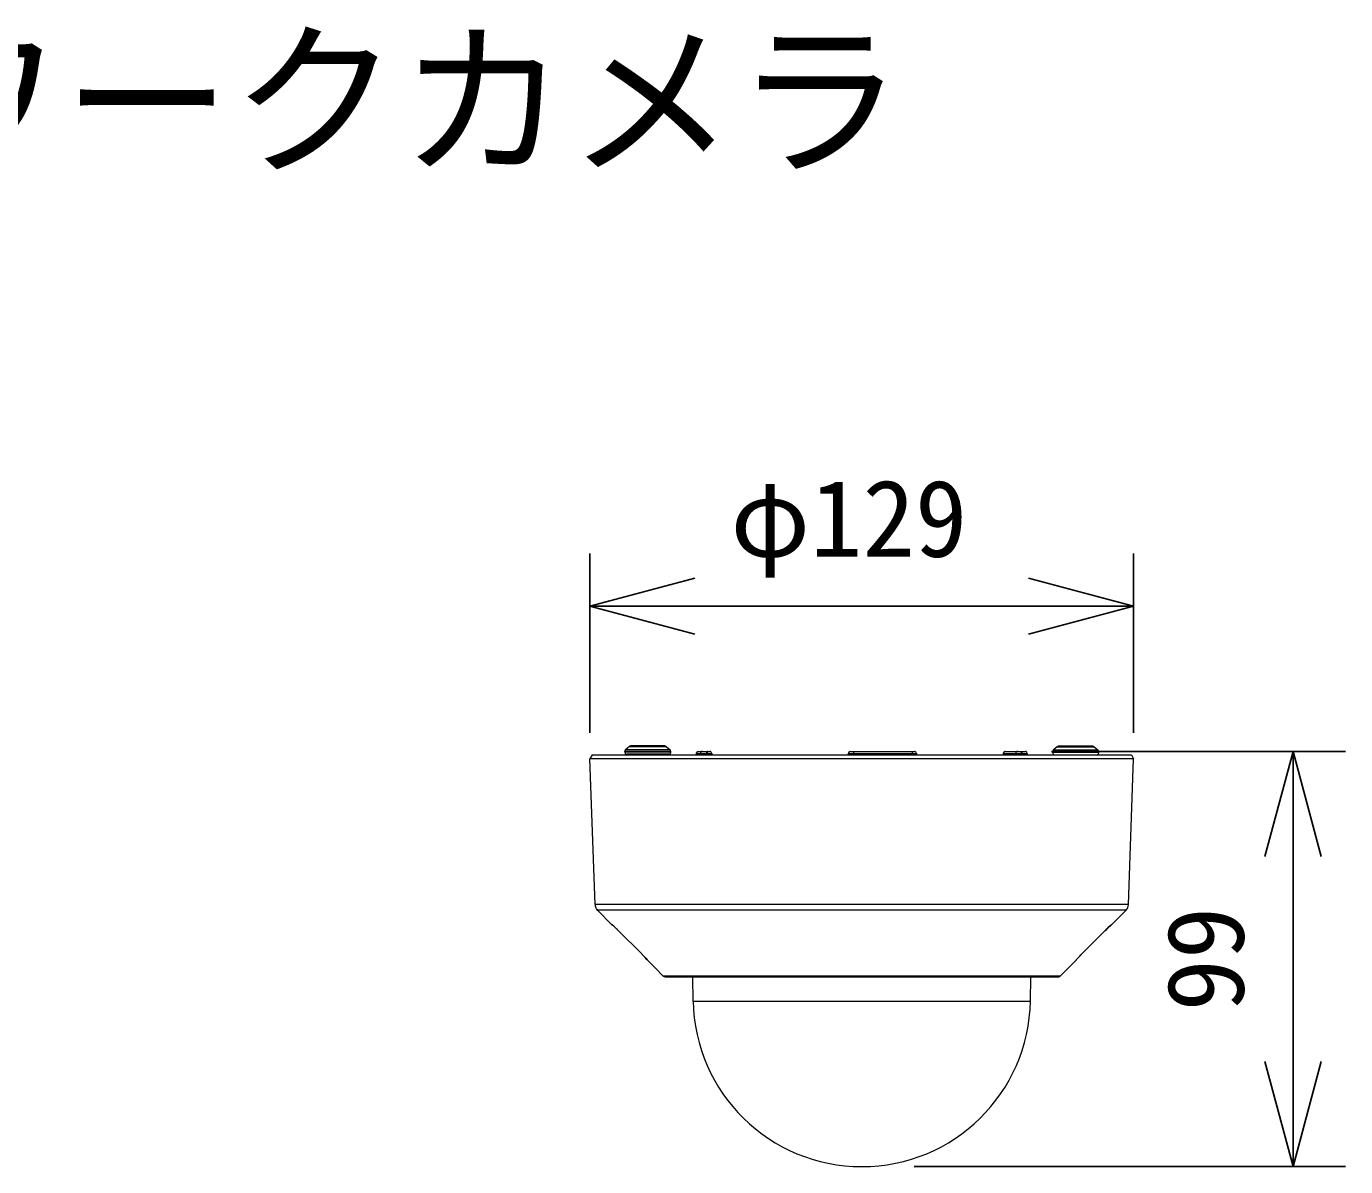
# Model space of a CAD drawing. Units: millimetres, scale not verified. Extents: x -62 to 63, y -56 to 57.
# Drawn here: x -20.36 to 11.04, y 29.6 to 56.74 of the extents above; entities that cross this region are included whole.
import ezdxf
from ezdxf.enums import TextEntityAlignment as Align

# ---------------------------------------------------------------- set-up
doc = ezdxf.new("R2010")
doc.units = ezdxf.units.MM
doc.header["$LTSCALE"] = 0.125
for name, color, linetype in [('0-0_0', 7, 'Continuous'), ('0-1_MOJI1', 7, 'Continuous'), ('0-5_SUNPO', 7, 'Continuous')]:
    doc.layers.add(name, color=color, linetype=linetype)
doc.layers.add('0-4_GAIKEI', color=1, linetype='Continuous', lineweight=18)
doc.styles.add('ＭＳ ゴシック', font='')
doc.styles.get('ＭＳ ゴシック').set_extended_font_data('MS Gothic')

# ---------------------------------------------------------------- blocks, each defined once
blk = doc.blocks.new('_Open30')
at = {"layer": '0-0_0'}
blk.add_line((0, 0), (-1, 0), dxfattribs=at)
blk.add_lwpolyline([(-1, 0.26795), (0, 0), (-1, -0.26795)], dxfattribs=at)
blk = doc.blocks.new('D1')
at = {"layer": '0-5_SUNPO'}
for p, q in [((57.5463, 353.2956), (57.5463, 357.5571)), ((70.4847, 353.2956), (70.4847, 357.5571)), ((60.0463, 356.3071), (67.9847, 356.3071))]:
    blk.add_line(p, q, dxfattribs=at)
at = {"layer": '0-5_SUNPO', "xscale": 2.5, "yscale": 2.5, "rotation": 180}
blk.add_blockref('_Open30', (57.5463, 356.3071), dxfattribs=at)
at = {"layer": '0-5_SUNPO', "xscale": 2.5, "yscale": 2.5}
blk.add_blockref('_Open30', (70.4847, 356.3071), dxfattribs=at)
at = {"layer": '0-5_SUNPO', "style": 'ＭＳ ゴシック'}
blk.add_text('φ129', height=1.833, dxfattribs=at).set_placement((60.8905, 356.9321), align=Align.BOTTOM_LEFT)
blk = doc.blocks.new('D2')
at = {"layer": '0-5_SUNPO'}
for p, q in [((68.5343, 352.8507), (75.5299, 352.8507)), ((74.2799, 345.466), (74.2799, 350.3507)), ((65.2655, 342.966), (75.5299, 342.966))]:
    blk.add_line(p, q, dxfattribs=at)
at = {"layer": '0-5_SUNPO', "xscale": 2.5, "yscale": 2.5}
for p, rotation in [((74.2799, 352.8507), 90), ((74.2799, 342.966), 270)]:
    blk.add_blockref('_Open30', p, dxfattribs=dict(at, rotation=rotation))
at = {"layer": '0-5_SUNPO', "style": 'ＭＳ ゴシック'}
blk.add_text('99', height=1.833, rotation=90, dxfattribs=at).set_placement((73.6549, 346.6583), align=Align.BOTTOM_LEFT)

msp = doc.modelspace()

# ---------------------------------------------------------------- linework, layer by layer
at = {"layer": '0-4_GAIKEI'}
for p, q in [((-6.0053, 39.6039), (-6.0995, 39.5212)), ((-6.0053, 39.6039), (-5.1265, 39.6039)), ((-5.1593, 39.6166), (-5.9724, 39.6166)), ((-5.1265, 39.6039), (-5.1593, 39.6166)), ((-5.1265, 39.6039), (-5.0322, 39.5212)), ((4.1781, 39.5938), (4.0838, 39.5112)), ((4.1781, 39.5938), (5.0569, 39.5938)), ((5.024, 39.6066), (4.211, 39.6066)), ((5.0569, 39.5938), (5.024, 39.6066)), ((5.0569, 39.5938), (5.1512, 39.5112)), ((5.995, 39.3062), (-6.9434, 39.3062)), ((-6.1165, 39.4662), (-6.1165, 39.4836)), ((-5.0153, 39.4836), (-6.1165, 39.4836)), ((-5.0153, 39.4662), (-6.1165, 39.4662)), ((-5.0322, 39.5212), (-6.0995, 39.5212)), ((-5.0656, 39.4164), (-6.0662, 39.4164)), ((-5.8606, 39.4164), (-5.8606, 39.4063)), ((-5.8585, 39.4164), (-5.8585, 39.4063)), ((-5.8331, 39.4164), (-5.8331, 39.4063)), ((-5.2955, 39.4164), (-5.2955, 39.4063)), ((-5.0153, 39.4662), (-5.0153, 39.4836)), ((-4.4156, 39.4381), (-4.4167, 39.4063)), ((-4.4156, 39.4381), (-4.0449, 39.4381)), ((-4.3658, 39.4863), (-4.0899, 39.4863)), ((-4.3166, 39.4381), (-4.3177, 39.4063)), ((-4.1587, 39.4381), (-4.1582, 39.4063)), ((-4.1391, 39.4381), (-4.1391, 39.4063)), ((-4.0449, 39.4381), (-4.0433, 39.4063)), ((-0.7946, 39.4381), (-0.7957, 39.4063)), ((-0.7946, 39.4381), (0.8257, 39.4381)), ((-0.7443, 39.4863), (0.7801, 39.4863)), ((-0.6733, 39.4381), (-0.6733, 39.4063)), ((0.1636, 39.4164), (0.1535, 39.4063)), ((0.501, 39.4164), (0.1636, 39.4164)), ((0.501, 39.4164), (0.511, 39.4063)), ((0.7367, 39.4381), (0.7372, 39.4063)), ((0.8257, 39.4381), (0.8268, 39.4063)), ((2.8931, 39.4381), (2.892, 39.4063)), ((2.8931, 39.4381), (3.4652, 39.4381)), ((2.9021, 39.4063), (2.9032, 39.4381)), ((2.9434, 39.4863), (3.4196, 39.4863)), ((3.1881, 39.4063), (3.1892, 39.4381)), ((3.3168, 39.4863), (3.3168, 39.4063)), ((3.337, 39.4863), (3.337, 39.4063)), ((3.4652, 39.4381), (3.4662, 39.4063)), ((4.0669, 39.4561), (4.0669, 39.4736)), ((5.1681, 39.4736), (4.0669, 39.4736)), ((5.1681, 39.4561), (4.0669, 39.4561)), ((5.1512, 39.5112), (4.0838, 39.5112)), ((5.1681, 39.4561), (5.1681, 39.4736)), ((5.8742, 35.8383), (-6.822, 35.8383)), ((5.8154, 35.7038), (-6.7638, 35.7038)), ((4.2496, 34.138), (-5.198, 34.138)), ((-4.4977, 34.1231), (3.5494, 34.1231)), ((3.5393, 33.5304), (-4.4877, 33.5304))]:
    msp.add_line(p, q, dxfattribs=at)
at = {"layer": '0-4_GAIKEI', "color": 7}
for p, q in [((-6.8904, 39.4063), (-6.9434, 39.3062)), ((-6.822, 35.8383), (-6.9434, 39.3062)), ((-6.8904, 39.4063), (5.942, 39.4063)), ((5.8742, 35.8383), (5.995, 39.3062)), ((5.942, 39.4063), (5.995, 39.3062)), ((-6.42, 35.3595), (-6.7638, 35.7038)), ((5.4717, 35.3595), (5.8154, 35.7038)), ((-6.4137, 35.3563), (-6.42, 35.3595)), ((-6.4142, 35.3552), (-6.4068, 35.351)), ((-6.4137, 35.3563), (-6.4078, 35.352)), ((-6.4068, 35.351), (-6.4078, 35.3515)), ((-6.3914, 35.3377), (-6.403, 35.3478)), ((-6.2442, 35.1979), (-6.2679, 35.2216)), ((-5.7415, 34.6968), (-6.2442, 35.1979)), ((5.4717, 35.3595), (5.4653, 35.3563)), ((-5.627, 34.5787), (-5.6032, 34.5522)), ((4.7735, 34.6772), (4.7931, 34.6968)), ((4.2496, 34.138), (4.6252, 34.5135)), ((-5.1625, 34.1231), (-4.4977, 34.1231)), ((-4.4877, 33.5304), (-4.4977, 34.1231)), ((3.5393, 33.5304), (3.5494, 34.1231)), ((3.5494, 34.1231), (4.2142, 34.1231))]:
    msp.add_line(p, q, dxfattribs=at)
at = {"layer": '0-4_GAIKEI'}
for points in [[(-5.9724, 39.6166), (-6.0001, 39.6063), (-6.0053, 39.6044), (-6.0053, 39.6039)], [(4.211, 39.6066), (4.1833, 39.5963), (4.1781, 39.5943), (4.1781, 39.5938)], [(-6.0995, 39.5212), (-6.1134, 39.4953), (-6.116, 39.4895), (-6.1165, 39.4836)], [(-6.1165, 39.4662), (-6.1056, 39.4367), (-6.0841, 39.4227), (-6.0723, 39.4169), (-6.0662, 39.4164)], [(-5.0656, 39.4164), (-5.0357, 39.4273), (-5.0216, 39.4488), (-5.0157, 39.4605), (-5.0153, 39.4662)], [(-5.0153, 39.4836), (-5.0255, 39.5114), (-5.0282, 39.5173), (-5.0322, 39.5212)], [(-4.3658, 39.4863), (-4.3953, 39.4754), (-4.4097, 39.4539), (-4.4156, 39.4424), (-4.4156, 39.4381)], [(-4.2679, 39.4863), (-4.2795, 39.4845), (-4.288, 39.4813), (-4.296, 39.4769), (-4.3049, 39.4688), (-4.3112, 39.4586), (-4.313, 39.4537), (-4.3166, 39.4381)], [(-4.1587, 39.4381), (-4.1621, 39.469), (-4.1652, 39.4791), (-4.1672, 39.483), (-4.1714, 39.4863)], [(-4.1391, 39.4381), (-4.1429, 39.469), (-4.1461, 39.4791), (-4.1481, 39.483), (-4.1524, 39.4863)], [(-4.0449, 39.4381), (-4.0567, 39.467), (-4.0783, 39.4807), (-4.0899, 39.4863)], [(-0.7443, 39.4863), (-0.7742, 39.4754), (-0.7883, 39.4539), (-0.7942, 39.4424), (-0.7946, 39.4381)], [(-0.6707, 39.4863), (-0.671, 39.4858), (-0.6713, 39.4848), (-0.6718, 39.4826), (-0.6722, 39.4737), (-0.6725, 39.4667), (-0.6733, 39.4381)], [(0.7367, 39.4381), (0.7329, 39.469), (0.729, 39.4791), (0.7266, 39.483), (0.7214, 39.4863)], [(0.8257, 39.4381), (0.8134, 39.467), (0.7917, 39.4807), (0.7801, 39.4863)], [(2.9434, 39.4863), (2.914, 39.4754), (2.8996, 39.4539), (2.8936, 39.4424), (2.8931, 39.4381)], [(2.9492, 39.4863), (2.9381, 39.4845), (2.9302, 39.4813), (2.9228, 39.4768), (2.9143, 39.4683), (2.908, 39.458), (2.9063, 39.4533), (2.9032, 39.4381)], [(3.2395, 39.4863), (3.2274, 39.4845), (3.2186, 39.4813), (3.2103, 39.4769), (3.2014, 39.4688), (3.1947, 39.4586), (3.1928, 39.4537), (3.1892, 39.4381)], [(3.4652, 39.4381), (3.4528, 39.467), (3.4311, 39.4807), (3.4196, 39.4863)], [(4.0838, 39.5112), (4.07, 39.4853), (4.0674, 39.4794), (4.0669, 39.4736)], [(4.0669, 39.4561), (4.0778, 39.4267), (4.0993, 39.4126), (4.1111, 39.4068), (4.1172, 39.4063)], [(5.1178, 39.4063), (5.1477, 39.4173), (5.1618, 39.4388), (5.1677, 39.4504), (5.1681, 39.4561)], [(5.1681, 39.4736), (5.1579, 39.5013), (5.1552, 39.5072), (5.1512, 39.5112)]]:
    msp.add_lwpolyline(points, dxfattribs=at)
at = {"layer": '0-4_GAIKEI', "color": 7}
for points in [[(-6.822, 35.8383), (-6.818, 35.807), (-6.8117, 35.7835), (-6.8033, 35.7606), (-6.7881, 35.7329), (-6.768, 35.7087), (-6.7642, 35.7042), (-6.7638, 35.7038)], [(5.8154, 35.7038), (5.8355, 35.7279), (5.8483, 35.7488), (5.8591, 35.7707), (5.8689, 35.8007), (5.8729, 35.832), (5.8738, 35.8379), (5.8742, 35.8383)], [(-6.42, 35.3595), (-6.4142, 35.3552), (-6.4084, 35.352)], [(-6.2442, 35.1979), (-6.3187, 35.2705), (-6.3745, 35.3222), (-6.4007, 35.3457), (-6.4097, 35.3533), (-6.4137, 35.3563)], [(-6.3549, 35.3043), (-6.4004, 35.3452), (-6.4098, 35.3534), (-6.4122, 35.3554), (-6.4137, 35.3563)], [(-6.2442, 35.1979), (-6.3528, 35.302), (-6.3784, 35.3261), (-6.4084, 35.352)], [(-6.2881, 35.2412), (-6.2983, 35.251), (-6.3035, 35.2562)], [(-6.2679, 35.2216), (-6.2881, 35.2412), (-6.2982, 35.2509), (-6.3029, 35.2556)], [(5.4653, 35.3563), (5.4614, 35.3533), (5.4473, 35.3413), (5.3837, 35.2821), (5.3228, 35.2249), (5.3068, 35.2089), (5.2958, 35.1979), (4.7931, 34.6968)], [(5.46, 35.352), (5.3697, 35.2693), (5.3441, 35.2452), (5.2958, 35.1979)], [(5.4595, 35.3515), (5.4592, 35.3512), (5.4589, 35.351)], [(5.4595, 35.3515), (5.4658, 35.3552), (5.4717, 35.3595)], [(-5.7415, 34.6968), (-5.6356, 34.5869), (-5.6101, 34.5598), (-5.5788, 34.5236)], [(-5.5741, 34.5172), (-5.5745, 34.5177), (-5.5751, 34.5188), (-5.5772, 34.5218), (-5.5857, 34.5321), (-5.6376, 34.5893), (-5.6619, 34.615), (-5.7415, 34.6968)], [(4.7931, 34.6968), (4.6899, 34.5896), (4.6514, 34.548), (4.6313, 34.5251), (4.6268, 34.5188), (4.6259, 34.5179), (4.6257, 34.5177), (4.6257, 34.5172), (4.6252, 34.5135), (4.6331, 34.5268)], [(4.6305, 34.5236), (4.7141, 34.6147), (4.7395, 34.6418), (4.7931, 34.6968)], [(-5.581, 34.5268), (-5.5736, 34.5135), (-5.5741, 34.5172)], [(-5.198, 34.138), (-5.3858, 34.3258), (-5.5736, 34.5135)], [(-5.198, 34.138), (-5.1712, 34.1259), (-5.1656, 34.1236), (-5.1637, 34.1233), (-5.1625, 34.1231)], [(4.2142, 34.1231), (4.2423, 34.1339), (4.2478, 34.1362), (4.2496, 34.138)]]:
    msp.add_lwpolyline(points, dxfattribs=at)
msp.add_arc((-0.4742, 33.6156), 4.0141, 181.00382, 358.99645, dxfattribs=at)

# ---------------------------------------------------------------- block references
at = {"layer": '0-5_SUNPO'}
for name in ['D1', 'D2']:
    msp.add_blockref(name, (-64.4897, -313.3644), dxfattribs=at)

# ---------------------------------------------------------------- texts
at = {"layer": '0-1_MOJI1', "style": 'ＭＳ ゴシック'}
msp.add_text('ネットワークカメラ', height=2.933, dxfattribs=at).set_placement((-35.4897, 52.6356), align=Align.BOTTOM_LEFT)

doc.saveas('drawing.dxf')
